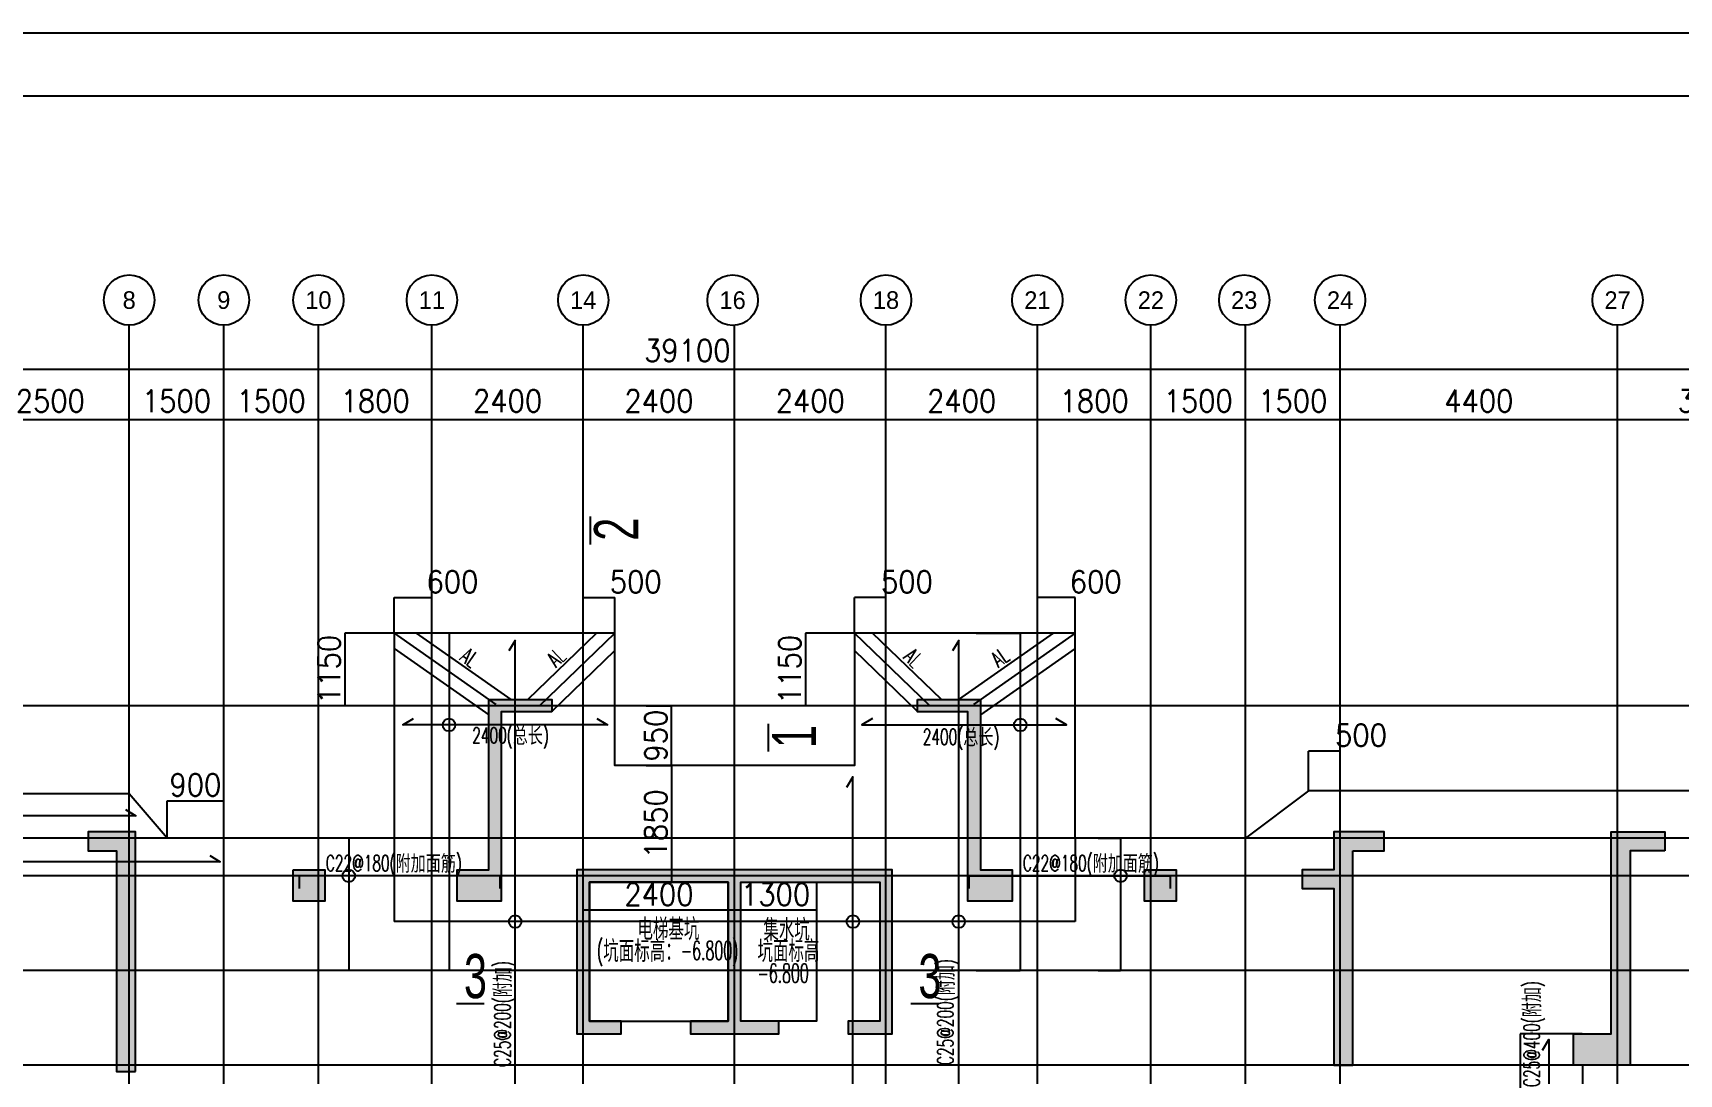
# Model space of a CAD drawing. Extents: x 628064 to 789462, y -248497 to 145317.
# Drawn here: x 677678 to 703780, y -205603 to -189097 of the extents above; entities that cross this region are included whole.
import ezdxf
from ezdxf.enums import TextEntityAlignment as Align

# ---------------------------------------------------------------- set-up
doc = ezdxf.new("R2010")
doc.units = 0
doc.header["$LTSCALE"] = 100
for name, color, linetype in [('1508', 2, 'Continuous'), ('AXIS', 3, 'Continuous'), ('DIM', 3, 'Continuous'), ('dote', 253, 'Continuous'), ('HATCH', 254, 'Continuous'), ('TEXT', 2, 'Continuous'), ('THIN', 7, 'Continuous'), ('tk', 7, 'Continuous'), ('z桩', 240, 'Continuous'), ('底板钢筋2', 30, 'Continuous'), ('支座钢筋标注', 173, 'Continuous'), ('板底钢筋', 24, 'Continuous'), ('砼墙', 3, 'Continuous')]:
    doc.layers.add(name, color=color, linetype=linetype)
doc.styles.add('cadreader_textstyle', font='cadreader_textstyle')
doc.styles.add('hztxt', font='hztxt')
doc.styles.get("Standard").update_dxf_attribs({"font": 'standard'})
doc.dimstyles.get("Standard").update_dxf_attribs({"dimtxt": 351, "dimasz": 0.18, "dimexe": 0.18, "dimexo": 0.0625, "dimgap": 0.09, "dimtad": 0, "dimtoh": 1, "dimdec": 0, "dimzin": 0, "dimdsep": 46, "dimcen": 0.09, "dimadec": 0, "dimazin": 0, "dimtfac": 1, "dimtdec": 4, "dimtofl": 0, "dimtmove": 0, "dimatfit": 3, "dimfxl": 250, "dimtolj": 1, "dimtzin": 0, "dimarcsym": 0})

# ---------------------------------------------------------------- blocks, each defined once
blk = doc.blocks.new('*D711')
at = {"layer": 'AXIS', "color": 0, "linetype": 'ByBlock', "lineweight": -2}
for p, q in [((668504.6788584259, -195924.8388954446), (668504.6788584259, -194432.1977330981)), ((707604.678858426, -194432.3777330981), (668504.6788584259, -194432.3777330981)), ((707604.678858426, -195924.8388954446), (707604.678858426, -194432.1977330981))]:
    blk.add_line(p, q, dxfattribs=at)
for points in [[(668504.6788584259, -194432.3777330981), (668504.858858426, -194432.3477606027), (668504.858858426, -194432.4077055935)], [(707604.678858426, -194432.3777330981), (707604.498858426, -194432.4077055935), (707604.498858426, -194432.3477606027)]]:
    blk.add_solid(points, dxfattribs=at)
at = {"layer": 'AXIS', "color": 0, "linetype": 'Continuous', "lineweight": -2, "insert": (688054.678858426, -194132.3777330981), "char_height": 351, "width": 1150.499999999997, "attachment_point": 5}
blk.add_mtext('39100', dxfattribs=at)
blk = doc.blocks.new('*D574')
at = {"layer": 'AXIS', "color": 0, "linetype": 'ByBlock', "lineweight": -2}
for p, q in [((702804.6788584259, -195924.8388954446), (702804.6788584259, -195232.1977330981)), ((705804.678858426, -195232.3777330981), (702804.6788584259, -195232.3777330981)), ((705804.678858426, -195924.8388954446), (705804.678858426, -195232.1977330981))]:
    blk.add_line(p, q, dxfattribs=at)
for points in [[(702804.6788584259, -195232.3777330981), (702804.858858426, -195232.3477606027), (702804.858858426, -195232.4077055935)], [(705804.678858426, -195232.3777330981), (705804.498858426, -195232.4077055935), (705804.498858426, -195232.3477606027)]]:
    blk.add_solid(points, dxfattribs=at)
at = {"layer": 'AXIS', "color": 0, "linetype": 'Continuous', "lineweight": -2, "insert": (704304.678858426, -194932.3777330982), "char_height": 351, "width": 912.5999999999997, "attachment_point": 5}
blk.add_mtext('3000', dxfattribs=at)
blk = doc.blocks.new('*D259')
at = {"layer": 'AXIS', "color": 0, "linetype": 'ByBlock', "lineweight": -2}
for p, q in [((698404.678858426, -195924.8388954446), (698404.678858426, -195232.1977330981)), ((702804.6788584259, -195232.3777330981), (698404.678858426, -195232.3777330981)), ((702804.6788584259, -195924.8388954446), (702804.6788584259, -195232.1977330981))]:
    blk.add_line(p, q, dxfattribs=at)
for points in [[(698404.678858426, -195232.3777330981), (698404.8588584261, -195232.3477606027), (698404.8588584261, -195232.4077055935)], [(702804.6788584259, -195232.3777330981), (702804.4988584259, -195232.4077055935), (702804.4988584259, -195232.3477606027)]]:
    blk.add_solid(points, dxfattribs=at)
at = {"layer": 'AXIS', "color": 0, "linetype": 'Continuous', "lineweight": -2, "insert": (700604.678858426, -194932.3777330982), "char_height": 351, "width": 930.1499999999987, "attachment_point": 5}
blk.add_mtext('4400', dxfattribs=at)
blk = doc.blocks.new('*D751')
at = {"layer": 'AXIS', "color": 0, "linetype": 'ByBlock', "lineweight": -2}
for p, q in [((696904.6788584257, -195924.8388954446), (696904.6788584257, -195232.1977330981)), ((698404.678858426, -195232.3777330981), (696904.6788584257, -195232.3777330981)), ((698404.678858426, -195924.8388954446), (698404.678858426, -195232.1977330981))]:
    blk.add_line(p, q, dxfattribs=at)
for points in [[(696904.6788584257, -195232.3777330981), (696904.8588584258, -195232.3477606027), (696904.8588584258, -195232.4077055935)], [(698404.678858426, -195232.3777330981), (698404.498858426, -195232.4077055935), (698404.498858426, -195232.3477606027)]]:
    blk.add_solid(points, dxfattribs=at)
at = {"layer": 'AXIS', "color": 0, "linetype": 'Continuous', "lineweight": -2, "insert": (697654.678858426, -194932.3777330982), "char_height": 351, "width": 807.299999999999, "attachment_point": 5}
blk.add_mtext('1500', dxfattribs=at)
blk = doc.blocks.new('*D434')
at = {"layer": 'AXIS', "color": 0, "linetype": 'ByBlock', "lineweight": -2}
for p, q in [((693604.678858426, -195924.8388954446), (693604.678858426, -195232.1977330981)), ((695404.678858426, -195232.3777330981), (693604.678858426, -195232.3777330981)), ((695404.678858426, -195924.8388954446), (695404.678858426, -195232.1977330981))]:
    blk.add_line(p, q, dxfattribs=at)
for points in [[(693604.678858426, -195232.3777330981), (693604.8588584261, -195232.3477606027), (693604.8588584261, -195232.4077055935)], [(695404.678858426, -195232.3777330981), (695404.498858426, -195232.4077055935), (695404.498858426, -195232.3477606027)]]:
    blk.add_solid(points, dxfattribs=at)
at = {"layer": 'AXIS', "color": 0, "linetype": 'Continuous', "lineweight": -2, "insert": (694504.678858426, -194932.3777330982), "char_height": 351, "width": 807.299999999999, "attachment_point": 5}
blk.add_mtext('1800', dxfattribs=at)
blk = doc.blocks.new('*D68')
at = {"layer": 'AXIS', "color": 0, "linetype": 'ByBlock', "lineweight": -2}
for p, q in [((691204.678858426, -195924.8388954446), (691204.678858426, -195232.1977330981)), ((693604.678858426, -195232.3777330981), (691204.678858426, -195232.3777330981)), ((693604.678858426, -195924.8388954446), (693604.678858426, -195232.1977330981))]:
    blk.add_line(p, q, dxfattribs=at)
for points in [[(691204.678858426, -195232.3777330981), (691204.8588584261, -195232.3477606027), (691204.8588584261, -195232.4077055935)], [(693604.678858426, -195232.3777330981), (693604.498858426, -195232.4077055935), (693604.498858426, -195232.3477606027)]]:
    blk.add_solid(points, dxfattribs=at)
at = {"layer": 'AXIS', "color": 0, "linetype": 'Continuous', "lineweight": -2, "insert": (692404.6788584259, -194932.3777330982), "char_height": 351, "width": 918.4499999999996, "attachment_point": 5}
blk.add_mtext('2400', dxfattribs=at)
blk = doc.blocks.new('*D485')
at = {"layer": 'AXIS', "color": 0, "linetype": 'ByBlock', "lineweight": -2}
for p, q in [((688804.6788584259, -195924.8388954446), (688804.6788584259, -195232.1977330981)), ((691204.678858426, -195232.3777330981), (688804.6788584259, -195232.3777330981)), ((691204.678858426, -195924.8388954446), (691204.678858426, -195232.1977330981))]:
    blk.add_line(p, q, dxfattribs=at)
for points in [[(688804.6788584259, -195232.3777330981), (688804.858858426, -195232.3477606027), (688804.858858426, -195232.4077055935)], [(691204.678858426, -195232.3777330981), (691204.498858426, -195232.4077055935), (691204.498858426, -195232.3477606027)]]:
    blk.add_solid(points, dxfattribs=at)
at = {"layer": 'AXIS', "color": 0, "linetype": 'Continuous', "lineweight": -2, "insert": (690004.6788584259, -194932.3777330982), "char_height": 351, "width": 918.4499999999996, "attachment_point": 5}
blk.add_mtext('2400', dxfattribs=at)
blk = doc.blocks.new('*D208')
at = {"layer": 'AXIS', "color": 0, "linetype": 'ByBlock', "lineweight": -2}
for p, q in [((684004.6788584259, -195924.8388954446), (684004.6788584259, -195232.1977330981)), ((686404.678858426, -195232.3777330981), (684004.6788584259, -195232.3777330981)), ((686404.678858426, -195924.8388954446), (686404.678858426, -195232.1977330981))]:
    blk.add_line(p, q, dxfattribs=at)
for points in [[(684004.6788584259, -195232.3777330981), (684004.858858426, -195232.3477606027), (684004.858858426, -195232.4077055935)], [(686404.678858426, -195232.3777330981), (686404.498858426, -195232.4077055935), (686404.498858426, -195232.3477606027)]]:
    blk.add_solid(points, dxfattribs=at)
at = {"layer": 'AXIS', "color": 0, "linetype": 'Continuous', "lineweight": -2, "insert": (685204.6788584259, -194932.3777330982), "char_height": 351, "width": 918.4499999999996, "attachment_point": 5}
blk.add_mtext('2400', dxfattribs=at)
blk = doc.blocks.new('*D653')
at = {"layer": 'AXIS', "color": 0, "linetype": 'ByBlock', "lineweight": -2}
for p, q in [((680704.678858426, -195924.8388954446), (680704.678858426, -195232.1977330981)), ((682204.6788584259, -195232.3777330981), (680704.678858426, -195232.3777330981)), ((682204.6788584259, -195924.8388954446), (682204.6788584259, -195232.1977330981))]:
    blk.add_line(p, q, dxfattribs=at)
for points in [[(680704.678858426, -195232.3777330981), (680704.8588584261, -195232.3477606027), (680704.8588584261, -195232.4077055935)], [(682204.6788584259, -195232.3777330981), (682204.4988584259, -195232.4077055935), (682204.4988584259, -195232.3477606027)]]:
    blk.add_solid(points, dxfattribs=at)
at = {"layer": 'AXIS', "color": 0, "linetype": 'Continuous', "lineweight": -2, "insert": (681454.6788584259, -194932.3777330982), "char_height": 351, "width": 807.299999999999, "attachment_point": 5}
blk.add_mtext('1500', dxfattribs=at)
blk = doc.blocks.new('*D290')
at = {"layer": 'AXIS', "color": 0, "linetype": 'ByBlock', "lineweight": -2}
for p, q in [((676704.6788584259, -195924.8388954446), (676704.6788584259, -195232.1977330981)), ((679204.678858426, -195232.3777330981), (676704.6788584259, -195232.3777330981)), ((679204.678858426, -195924.8388954446), (679204.678858426, -195232.1977330981))]:
    blk.add_line(p, q, dxfattribs=at)
for points in [[(676704.6788584259, -195232.3777330981), (676704.858858426, -195232.3477606027), (676704.858858426, -195232.4077055935)], [(679204.678858426, -195232.3777330981), (679204.498858426, -195232.4077055935), (679204.498858426, -195232.3477606027)]]:
    blk.add_solid(points, dxfattribs=at)
at = {"layer": 'AXIS', "color": 0, "linetype": 'Continuous', "lineweight": -2, "insert": (677954.6788584259, -194932.3777330982), "char_height": 351, "width": 912.5999999999997, "attachment_point": 5}
blk.add_mtext('2500', dxfattribs=at)
blk = doc.blocks.new('*D224')
at = {"layer": 'AXIS', "color": 0, "linetype": 'ByBlock', "lineweight": -2}
for p, q in [((695404.678858426, -195924.8388954446), (695404.678858426, -195232.1977330981)), ((696904.6788584257, -195232.3777330981), (695404.678858426, -195232.3777330981)), ((696904.6788584257, -195924.8388954446), (696904.6788584257, -195232.1977330981))]:
    blk.add_line(p, q, dxfattribs=at)
for points in [[(695404.678858426, -195232.3777330981), (695404.8588584261, -195232.3477606027), (695404.8588584261, -195232.4077055935)], [(696904.6788584257, -195232.3777330981), (696904.4988584256, -195232.4077055935), (696904.4988584256, -195232.3477606027)]]:
    blk.add_solid(points, dxfattribs=at)
at = {"layer": 'AXIS', "color": 0, "linetype": 'Continuous', "lineweight": -2, "insert": (696154.6788584259, -194932.3777330982), "char_height": 351, "width": 807.299999999999, "attachment_point": 5}
blk.add_mtext('1500', dxfattribs=at)
blk = doc.blocks.new('*D417')
at = {"layer": 'AXIS', "color": 0, "linetype": 'ByBlock', "lineweight": -2}
for p, q in [((686404.678858426, -195924.8388954446), (686404.678858426, -195232.1977330981)), ((688804.6788584259, -195232.3777330981), (686404.678858426, -195232.3777330981)), ((688804.6788584259, -195924.8388954446), (688804.6788584259, -195232.1977330981))]:
    blk.add_line(p, q, dxfattribs=at)
for points in [[(686404.678858426, -195232.3777330981), (686404.8588584261, -195232.3477606027), (686404.8588584261, -195232.4077055935)], [(688804.6788584259, -195232.3777330981), (688804.4988584259, -195232.4077055935), (688804.4988584259, -195232.3477606027)]]:
    blk.add_solid(points, dxfattribs=at)
at = {"layer": 'AXIS', "color": 0, "linetype": 'Continuous', "lineweight": -2, "insert": (687604.678858426, -194932.3777330982), "char_height": 351, "width": 918.4499999999996, "attachment_point": 5}
blk.add_mtext('2400', dxfattribs=at)
blk = doc.blocks.new('*D582')
at = {"layer": 'AXIS', "color": 0, "linetype": 'ByBlock', "lineweight": -2}
for p, q in [((682204.6788584259, -195924.8388954446), (682204.6788584259, -195232.1977330981)), ((684004.6788584259, -195232.3777330981), (682204.6788584259, -195232.3777330981)), ((684004.6788584259, -195924.8388954446), (684004.6788584259, -195232.1977330981))]:
    blk.add_line(p, q, dxfattribs=at)
for points in [[(682204.6788584259, -195232.3777330981), (682204.858858426, -195232.3477606027), (682204.858858426, -195232.4077055935)], [(684004.6788584259, -195232.3777330981), (684004.4988584259, -195232.4077055935), (684004.4988584259, -195232.3477606027)]]:
    blk.add_solid(points, dxfattribs=at)
at = {"layer": 'AXIS', "color": 0, "linetype": 'Continuous', "lineweight": -2, "insert": (683104.6788584259, -194932.3777330982), "char_height": 351, "width": 807.299999999999, "attachment_point": 5}
blk.add_mtext('1800', dxfattribs=at)
blk = doc.blocks.new('*D659')
at = {"layer": 'AXIS', "color": 0, "linetype": 'ByBlock', "lineweight": -2}
for p, q in [((679204.678858426, -195924.8388954446), (679204.678858426, -195232.1977330981)), ((680704.678858426, -195232.3777330981), (679204.678858426, -195232.3777330981)), ((680704.678858426, -195924.8388954446), (680704.678858426, -195232.1977330981))]:
    blk.add_line(p, q, dxfattribs=at)
for points in [[(679204.678858426, -195232.3777330981), (679204.8588584261, -195232.3477606027), (679204.8588584261, -195232.4077055935)], [(680704.678858426, -195232.3777330981), (680704.498858426, -195232.4077055935), (680704.498858426, -195232.3477606027)]]:
    blk.add_solid(points, dxfattribs=at)
at = {"layer": 'AXIS', "color": 0, "linetype": 'Continuous', "lineweight": -2, "insert": (679954.678858426, -194932.3777330982), "char_height": 351, "width": 807.299999999999, "attachment_point": 5}
blk.add_mtext('1500', dxfattribs=at)
blk = doc.blocks.new('*D140')
at = {"layer": '底板钢筋2', "color": 0, "linetype": 'ByBlock', "lineweight": -2}
for p, q in [((702240.7102459046, -204963.1373744455), (701260.8437047922, -204963.1373744455)), ((701261.0237047923, -204963.1373744455), (701261.0237047923, -206963.1373744451)), ((702240.7102459046, -206963.1373744451), (701260.8437047922, -206963.1373744451))]:
    blk.add_line(p, q, dxfattribs=at)
for points in [[(701261.0237047923, -204963.1373744455), (701261.0536772877, -204963.3173744455), (701260.9937322969, -204963.3173744455)], [(701261.0237047923, -206963.1373744451), (701260.9937322969, -206962.9573744451), (701261.0536772877, -206962.9573744451)]]:
    blk.add_solid(points, dxfattribs=at)
blk = doc.blocks.new('*D549')
at = {"layer": '底板钢筋2', "color": 0, "linetype": 'ByBlock', "lineweight": -2}
for p, q in [((686022.0197397806, -198613.1373744456), (684275.7516299118, -198613.1373744456)), ((684275.9316299119, -198613.1373744456), (684275.9316299119, -203963.1373744449)), ((686022.0197397808, -203963.1373744449), (684275.7516299118, -203963.1373744449))]:
    blk.add_line(p, q, dxfattribs=at)
for points in [[(684275.9316299119, -198613.1373744456), (684275.9616024073, -198613.3173744456), (684275.9016574165, -198613.3173744456)], [(684275.9316299119, -203963.1373744449), (684275.9016574165, -203962.9573744449), (684275.9616024073, -203962.9573744449)]]:
    blk.add_solid(points, dxfattribs=at)
blk = doc.blocks.new('*D500')
at = {"layer": '底板钢筋2', "color": 0, "linetype": 'ByBlock', "lineweight": -2}
for p, q in [((692635.4132820056, -198613.1373744456), (693333.60608694, -198613.1373744456)), ((693333.42608694, -198613.1373744456), (693333.42608694, -203963.1373744449)), ((692635.4132820056, -203963.1373744449), (693333.60608694, -203963.1373744449))]:
    blk.add_line(p, q, dxfattribs=at)
for points in [[(693333.42608694, -198613.1373744456), (693333.4560594354, -198613.3173744456), (693333.3961144446, -198613.3173744456)], [(693333.42608694, -203963.1373744449), (693333.3961144446, -203962.9573744449), (693333.4560594354, -203962.9573744449)]]:
    blk.add_solid(points, dxfattribs=at)
blk = doc.blocks.new('*D167')
at = {"layer": '底板钢筋2', "color": 0, "linetype": 'ByBlock', "lineweight": -2}
for p, q in [((683404.6788584301, -201863.1952561179), (683404.6788584301, -203185.6708502429)), ((694204.6788584301, -201863.1952561179), (694204.6788584301, -203185.6708502429)), ((694204.6788584301, -203185.4908502429), (683404.6788584301, -203185.4908502429))]:
    blk.add_line(p, q, dxfattribs=at)
for points in [[(683404.6788584301, -203185.4908502429), (683404.8588584302, -203185.4608777475), (683404.8588584302, -203185.5208227383)], [(694204.6788584301, -203185.4908502429), (694204.4988584301, -203185.5208227383), (694204.4988584301, -203185.4608777475)]]:
    blk.add_solid(points, dxfattribs=at)
blk = doc.blocks.new('*D153')
at = {"layer": '1508', "color": 0, "linetype": 'ByBlock', "lineweight": -2}
for p, q in [((697904.6788584302, -201113.0748744455), (697904.6788584302, -200481.5703434461)), ((698404.6788584258, -200481.7503434461), (697904.6788584302, -200481.7503434461)), ((698404.6788584258, -201113.0748744455), (698404.6788584258, -200481.5703434461))]:
    blk.add_line(p, q, dxfattribs=at)
for points in [[(697904.6788584302, -200481.7503434461), (697904.8588584303, -200481.7203709507), (697904.8588584303, -200481.7803159415)], [(698404.6788584258, -200481.7503434461), (698404.4988584258, -200481.7803159415), (698404.4988584258, -200481.7203709507)]]:
    blk.add_solid(points, dxfattribs=at)
at = {"layer": '1508', "color": 0, "linetype": 'Continuous', "lineweight": -2, "insert": (698736.2688584259, -200231.7503434461), "char_height": 351, "width": 663.0000000000007, "attachment_point": 5}
blk.add_mtext('500', dxfattribs=at)
blk = doc.blocks.new('*D585')
at = {"layer": '1508', "color": 0, "linetype": 'ByBlock', "lineweight": -2}
for p, q in [((693604.678858426, -198613.0748744455), (693604.678858426, -198048.2196206227)), ((694204.6788584301, -198048.3996206227), (693604.678858426, -198048.3996206227)), ((694204.6788584301, -198613.0748744455), (694204.6788584301, -198048.2196206227))]:
    blk.add_line(p, q, dxfattribs=at)
for points in [[(693604.678858426, -198048.3996206227), (693604.8588584261, -198048.3696481273), (693604.8588584261, -198048.4295931181)], [(694204.6788584301, -198048.3996206227), (694204.4988584301, -198048.4295931181), (694204.4988584301, -198048.3696481273)]]:
    blk.add_solid(points, dxfattribs=at)
at = {"layer": '1508', "color": 0, "linetype": 'Continuous', "lineweight": -2, "insert": (694530.4188584302, -197798.3996206226), "char_height": 351, "width": 651.2999999999993, "attachment_point": 5}
blk.add_mtext('600', dxfattribs=at)
blk = doc.blocks.new('*D255')
at = {"layer": '1508', "color": 0, "linetype": 'ByBlock', "lineweight": -2}
for p, q in [((690704.678858426, -198613.0748744456), (690704.678858426, -198048.2196206227)), ((691204.678858426, -198048.3996206227), (690704.678858426, -198048.3996206227)), ((691204.678858426, -198613.0748744456), (691204.678858426, -198048.2196206227))]:
    blk.add_line(p, q, dxfattribs=at)
for points in [[(690704.678858426, -198048.3996206227), (690704.8588584261, -198048.3696481273), (690704.8588584261, -198048.4295931181)], [(691204.678858426, -198048.3996206227), (691204.498858426, -198048.4295931181), (691204.498858426, -198048.3696481273)]]:
    blk.add_solid(points, dxfattribs=at)
at = {"layer": '1508', "color": 0, "linetype": 'Continuous', "lineweight": -2, "insert": (691536.2688584259, -197798.3996206226), "char_height": 351, "width": 663.0000000000007, "attachment_point": 5}
blk.add_mtext('500', dxfattribs=at)
blk = doc.blocks.new('*D678')
at = {"layer": '1508', "color": 0, "linetype": 'ByBlock', "lineweight": -2}
for p, q in [((683404.6788584216, -198613.0748744455), (683404.6788584216, -198048.2196206227)), ((683404.6788584216, -198048.3996206227), (684004.6788584259, -198048.3996206227)), ((684004.6788584259, -198613.0748744455), (684004.6788584259, -198048.2196206227))]:
    blk.add_line(p, q, dxfattribs=at)
for points in [[(683404.6788584216, -198048.3996206227), (683404.8588584217, -198048.3696481273), (683404.8588584217, -198048.4295931181)], [(684004.6788584259, -198048.3996206227), (684004.4988584259, -198048.4295931181), (684004.4988584259, -198048.3696481273)]]:
    blk.add_solid(points, dxfattribs=at)
at = {"layer": '1508', "color": 0, "linetype": 'Continuous', "lineweight": -2, "insert": (684330.4188584259, -197798.3996206226), "char_height": 351, "width": 651.2999999999993, "attachment_point": 5}
blk.add_mtext('600', dxfattribs=at)
blk = doc.blocks.new('*D340')
at = {"layer": '1508', "color": 0, "linetype": 'ByBlock', "lineweight": -2}
for p, q in [((686404.6788584258, -198613.0748744456), (686404.6788584258, -198048.2196206227)), ((686404.6788584258, -198048.3996206227), (686904.6788584258, -198048.3996206227)), ((686904.6788584258, -198613.0748744456), (686904.6788584258, -198048.2196206227))]:
    blk.add_line(p, q, dxfattribs=at)
for points in [[(686404.6788584258, -198048.3996206227), (686404.8588584259, -198048.3696481273), (686404.8588584259, -198048.4295931181)], [(686904.6788584258, -198048.3996206227), (686904.4988584258, -198048.4295931181), (686904.4988584258, -198048.3696481273)]]:
    blk.add_solid(points, dxfattribs=at)
at = {"layer": '1508', "color": 0, "linetype": 'Continuous', "lineweight": -2, "insert": (687236.2688584258, -197798.3996206226), "char_height": 351, "width": 663.0000000000007, "attachment_point": 5}
blk.add_mtext('500', dxfattribs=at)
blk = doc.blocks.new('*D9')
at = {"layer": '1508', "color": 0, "linetype": 'ByBlock', "lineweight": -2}
for p, q in [((687690.2154221502, -200710.8926041024), (687805.9279765345, -200710.8926041024)), ((687805.7479765344, -200710.8926041024), (687805.7479765344, -202561.1373744455)), ((687690.2154221502, -202561.1373744455), (687805.9279765345, -202561.1373744455))]:
    blk.add_line(p, q, dxfattribs=at)
for points in [[(687805.7479765344, -200710.8926041024), (687805.7779490298, -200711.0726041024), (687805.718004039, -200711.0726041024)], [(687805.7479765344, -202561.1373744455), (687805.718004039, -202560.9573744455), (687805.7779490298, -202560.9573744455)]]:
    blk.add_solid(points, dxfattribs=at)
at = {"layer": '1508', "color": 0, "linetype": 'Continuous', "lineweight": -2, "insert": (687555.7479765345, -201636.0149892738), "char_height": 351, "width": 807.299999999999, "attachment_point": 5, "rotation": 90}
blk.add_mtext('1850', dxfattribs=at)
blk = doc.blocks.new('*D440')
at = {"layer": '1508', "color": 0, "linetype": 'ByBlock', "lineweight": -2}
for p, q in [((690704.616358426, -198613.1373744456), (689928.6333915553, -198613.1373744456)), ((689928.8133915553, -198613.1373744456), (689928.8133915553, -199763.137374445)), ((690704.616358426, -199763.137374445), (689928.6333915553, -199763.137374445))]:
    blk.add_line(p, q, dxfattribs=at)
for points in [[(689928.8133915553, -198613.1373744456), (689928.8433640507, -198613.3173744456), (689928.7834190599, -198613.3173744456)], [(689928.8133915553, -199763.137374445), (689928.7834190599, -199762.957374445), (689928.8433640507, -199762.957374445)]]:
    blk.add_solid(points, dxfattribs=at)
at = {"layer": '1508', "color": 0, "linetype": 'Continuous', "lineweight": -2, "insert": (689678.8133915554, -199188.1373744452), "char_height": 351, "width": 801.4499999999991, "attachment_point": 5, "rotation": 90}
blk.add_mtext('1150', dxfattribs=at)
blk = doc.blocks.new('*D109')
at = {"layer": '1508', "color": 0, "linetype": 'ByBlock', "lineweight": -2}
for p, q in [((683404.6163584216, -198613.1373744455), (682625.3832850745, -198613.1373744455)), ((682625.5632850745, -198613.1373744455), (682625.5632850745, -199763.137374445)), ((683404.6163584216, -199763.137374445), (682625.3832850745, -199763.137374445))]:
    blk.add_line(p, q, dxfattribs=at)
for points in [[(682625.5632850745, -198613.1373744455), (682625.5932575699, -198613.3173744455), (682625.5333125792, -198613.3173744455)], [(682625.5632850745, -199763.137374445), (682625.5333125792, -199762.957374445), (682625.5932575699, -199762.957374445)]]:
    blk.add_solid(points, dxfattribs=at)
at = {"layer": '1508', "color": 0, "linetype": 'Continuous', "lineweight": -2, "insert": (682375.5632850745, -199188.1373744451), "char_height": 351, "width": 801.4499999999991, "attachment_point": 5, "rotation": 90}
blk.add_mtext('1150', dxfattribs=at)
blk = doc.blocks.new('*D529')
at = {"layer": '1508', "color": 0, "linetype": 'ByBlock', "lineweight": -2}
for p, q in [((679804.6788584301, -201863.0649155417), (679804.6788584301, -201269.4842310603)), ((679804.6788584301, -201269.6642310603), (680704.678858426, -201269.6642310603)), ((680704.678858426, -201863.0649155417), (680704.678858426, -201269.4842310603))]:
    blk.add_line(p, q, dxfattribs=at)
for points in [[(679804.6788584301, -201269.6642310603), (679804.8588584302, -201269.6342585649), (679804.8588584302, -201269.6942035557)], [(680704.678858426, -201269.6642310603), (680704.498858426, -201269.6942035557), (680704.498858426, -201269.6342585649)]]:
    blk.add_solid(points, dxfattribs=at)
at = {"layer": '1508', "color": 0, "linetype": 'Continuous', "lineweight": -2, "insert": (680254.678858428, -201019.6642310603), "char_height": 351, "width": 651.2999999999993, "attachment_point": 5}
blk.add_mtext('900', dxfattribs=at)
blk = doc.blocks.new('*D264')
at = {"layer": '1508', "color": 0, "linetype": 'ByBlock', "lineweight": -2}
for p, q in [((687402.9856325286, -199763.137374445), (687805.9279765345, -199763.137374445)), ((687805.7479765344, -200712.8926041024), (687805.7479765344, -199763.137374445)), ((687402.9856325286, -200712.8926041024), (687805.9279765345, -200712.8926041024))]:
    blk.add_line(p, q, dxfattribs=at)
for points in [[(687805.7479765344, -199763.137374445), (687805.7779490298, -199763.317374445), (687805.718004039, -199763.317374445)], [(687805.7479765344, -200712.8926041024), (687805.718004039, -200712.7126041024), (687805.7779490298, -200712.7126041024)]]:
    blk.add_solid(points, dxfattribs=at)
at = {"layer": '1508', "color": 0, "linetype": 'Continuous', "lineweight": -2, "insert": (687555.7479765345, -200238.0149892736), "char_height": 351, "width": 651.2999999999993, "attachment_point": 5, "rotation": 90}
blk.add_mtext('950', dxfattribs=at)
blk = doc.blocks.new('*D332')
at = {"layer": 'DIM', "color": 0, "linetype": 'ByBlock', "lineweight": -2}
for p, q in [((690104.6788584301, -203004.4235386301), (688804.6788584259, -203004.4235386301)), ((688804.6788584259, -203004.4860386301), (688804.6788584259, -203004.6035386301)), ((690104.6788584301, -203004.4860386301), (690104.6788584301, -203004.6035386301))]:
    blk.add_line(p, q, dxfattribs=at)
for points in [[(688804.6788584259, -203004.4235386301), (688804.858858426, -203004.3935661347), (688804.858858426, -203004.4535111255)], [(690104.6788584301, -203004.4235386301), (690104.4988584301, -203004.4535111255), (690104.4988584301, -203004.3935661347)]]:
    blk.add_solid(points, dxfattribs=at)
at = {"layer": 'DIM', "color": 0, "linetype": 'Continuous', "lineweight": -2, "insert": (689454.678858428, -202754.4235386301), "char_height": 351, "width": 807.299999999999, "attachment_point": 5}
blk.add_mtext('1300', dxfattribs=at)
blk = doc.blocks.new('*D1')
at = {"layer": 'DIM', "color": 0, "linetype": 'ByBlock', "lineweight": -2}
for p, q in [((688804.6788584259, -203004.4235386301), (686404.678858426, -203004.4235386301)), ((686404.678858426, -203004.4860386301), (686404.678858426, -203004.6035386301)), ((688804.6788584259, -203004.4860386301), (688804.6788584259, -203004.6035386301))]:
    blk.add_line(p, q, dxfattribs=at)
for points in [[(686404.678858426, -203004.4235386301), (686404.8588584261, -203004.3935661347), (686404.8588584261, -203004.4535111255)], [(688804.6788584259, -203004.4235386301), (688804.4988584259, -203004.4535111255), (688804.4988584259, -203004.3935661347)]]:
    blk.add_solid(points, dxfattribs=at)
at = {"layer": 'DIM', "color": 0, "linetype": 'Continuous', "lineweight": -2, "insert": (687604.678858426, -202754.4235386301), "char_height": 351, "width": 918.4499999999996, "attachment_point": 5}
blk.add_mtext('2400', dxfattribs=at)
blk = doc.blocks.new('*D427')
at = {"layer": '底板钢筋2', "color": 0, "linetype": 'ByBlock', "lineweight": -2}
for p, q in [((683041.8521296884, -201863.1373744451), (682685.1766680898, -201863.1373744451)), ((682685.3566680899, -201863.1373744451), (682685.3566680899, -203963.137374445)), ((683041.8521296883, -203963.137374445), (682685.1766680898, -203963.137374445))]:
    blk.add_line(p, q, dxfattribs=at)
for points in [[(682685.3566680899, -201863.1373744451), (682685.3866405853, -201863.3173744451), (682685.3266955945, -201863.3173744451)], [(682685.3566680899, -203963.137374445), (682685.3266955945, -203962.957374445), (682685.3866405853, -203962.957374445)]]:
    blk.add_solid(points, dxfattribs=at)
blk = doc.blocks.new('*D74')
at = {"layer": '底板钢筋2', "color": 0, "linetype": 'ByBlock', "lineweight": -2}
for p, q in [((694567.5055871635, -201863.1373744451), (694924.181048762, -201863.1373744451)), ((694924.001048762, -201863.1373744451), (694924.001048762, -203963.137374445)), ((694567.5055871635, -203963.137374445), (694924.181048762, -203963.137374445))]:
    blk.add_line(p, q, dxfattribs=at)
for points in [[(694924.001048762, -201863.1373744451), (694924.0310212574, -201863.3173744451), (694923.9710762666, -201863.3173744451)], [(694924.001048762, -203963.137374445), (694923.9710762666, -203962.957374445), (694924.0310212574, -203962.957374445)]]:
    blk.add_solid(points, dxfattribs=at)

msp = doc.modelspace()

# ---------------------------------------------------------------- hatches: boundary and pattern name
at = {"layer": 'HATCH'}
for points in [[(685904.6788584301, -199863.1373744455), (685104.6788584302, -199863.1373744455), (685104.6788584302, -202863.1373744455), (684404.6788584302, -202863.1373744455), (684404.6788584302, -202363.1373744455), (684904.6788584302, -202363.1373744455), (684904.6788584302, -199663.1373744455), (685904.6788584301, -199663.1373744455)], [(691704.67885843, -199663.1373744455), (692704.6788584302, -199663.1373744455), (692704.6788584302, -202363.1373744455), (693204.6788584301, -202363.1373744455), (693204.6788584301, -202863.1373744455), (692504.6788584302, -202863.1373744455), (692504.6788584302, -199863.1373744455), (691704.67885843, -199863.1373744455)], [(679304.6788584302, -205563.1273799387), (679304.6788584302, -201762.966476008), (678554.6788584301, -201762.966476008), (678554.6788584301, -202062.966476008), (679004.6788584302, -202062.966476008), (679004.6788584302, -205563.1273799387)], [(698604.6788584302, -202063.1373744455), (699104.6788584302, -202063.1373744455), (699104.6788584302, -201763.1373744455), (698304.6788584302, -201763.1373744455), (698304.6788584302, -202363.1266932932), (697804.67885843, -202363.1266932932), (697804.67885843, -202663.1266932932), (698304.6788584302, -202663.1266932932), (698304.6788584302, -205463.1373744455), (698604.6788584302, -205463.1373744455)], [(703554.6788584301, -202063.1373744455), (703004.6788584302, -202063.1373744455), (703004.6788584302, -205463.1373744455), (702104.6788584301, -205463.1373744455), (702104.6788584301, -204963.1373744455), (702704.6788584302, -204963.1373744455), (702704.6788584302, -201763.1373744455), (703554.6788584301, -201763.1373744455)], [(681804.6788584301, -202363.1266932932), (682304.6788584301, -202363.1266932932), (682304.6788584301, -202863.1266932932), (681804.6788584301, -202863.1266932932)], [(688904.6788584301, -204763.1274562326), (688904.6788584301, -202563.1373744455), (691104.6788584302, -202563.1266932932), (691104.6788584302, -204763.1274562326), (690604.6788584301, -204763.1274562326), (690604.6788584301, -204963.1270747629), (691304.6788584302, -204963.1270747629), (691304.6788584302, -202363.1266932932), (686304.6788584302, -202363.1472339708), (686304.6788584302, -204963.1270747629), (687004.6788584301, -204963.1270747629), (687004.6788584301, -204763.1274562326), (686504.6788584301, -204763.1274562326), (686504.6788584301, -202563.1274562326), (688704.6788584301, -202563.1373744455), (688704.6788584301, -204763.1274562326), (688104.6025644848, -204763.1274562326), (688104.6025644848, -204963.1270747629), (689504.7551523754, -204963.1270747629), (689504.7551523754, -204763.1274562326)], [(695304.6788584301, -202363.1266932932), (695804.6788584302, -202363.1266932932), (695804.6788584302, -202863.1266932932), (695304.6788584301, -202863.1266932932)]]:
    msp.add_hatch(color=256, dxfattribs=at).paths.add_polyline_path(points, flags=0)

# ---------------------------------------------------------------- linework, layer by layer
for points in [[(686515.886448218, -196764.1480967239), (686515.886448218, -197205.2683474915)], [(689337.6087335842, -200050.0429320021), (689337.6087335842, -200491.1631827697)], [(684393.2483894723, -204486.2858518802), (684834.3686402397, -204486.2858518802)], [(691599.0444056153, -204486.2858518802), (692040.1646563829, -204486.2858518802)]]:
    msp.add_lwpolyline(points)
at = {"layer": '1508'}
msp.add_lwpolyline([(706404.6788584301, -201113.1373744455), (697904.6788584302, -201113.1373744455), (696904.6788584259, -201863.1281366921), (694204.6788584301, -201863.1320338693), (694204.6788584301, -198613.1373744455), (690704.678858426, -198613.1373744456), (690704.678858426, -200711.8926041024), (686904.5533151401, -200711.8926041024), (686904.5533151401, -198613.1373744456), (683404.6788584301, -198613.1373744456), (683404.6788584301, -201863.1327561179), (679804.6788584301, -201863.1274155417), (679204.6788584258, -201162.966476008), (675904.3332560715, -201162.966476008), (675904.3332560714, -201863.136843591), (673704.6788584301, -201863.136843591)], dxfattribs=at)
at = {"layer": 'AXIS'}
for p, q in [((679204.678858426, -196074.9013954441), (679204.678858426, -193732.3777330981)), ((680704.678858426, -196074.9013954441), (680704.678858426, -193732.3777330981)), ((682204.6788584259, -196074.9013954441), (682204.6788584259, -193732.3777330981)), ((684004.678858426, -196074.9013954441), (684004.678858426, -193732.3777330981)), ((686404.678858426, -196074.9013954441), (686404.678858426, -193732.3777330981)), ((688804.6788584259, -196074.9013954441), (688804.6788584259, -193732.3777330981)), ((691204.678858426, -196074.9013954441), (691204.678858426, -193732.3777330981)), ((693604.678858426, -196074.9013954442), (693604.678858426, -193732.3777330982)), ((695404.678858426, -196074.9013954441), (695404.678858426, -193732.3777330981)), ((696904.6788584259, -196074.9013954441), (696904.6788584259, -193732.3777330981)), ((698404.678858426, -196074.9013954441), (698404.678858426, -193732.3777330981)), ((702804.6788584259, -196074.9013954441), (702804.6788584259, -193732.3777330981))]:
    msp.add_line(p, q, dxfattribs=at)
at = {"layer": 'AXIS', "linetype": 'Continuous'}
for centre in [(679204.678858426, -193332.3777330981), (680704.678858426, -193332.3777330981), (682204.6788584259, -193332.3777330981), (684004.6788584259, -193332.3777330981), (686404.678858426, -193332.3777330981), (688772.833115887, -193333.6474374318), (691204.678858426, -193332.3777330981), (693604.678858426, -193332.3777330982), (695404.678858426, -193332.3777330981), (696884.7367189169, -193332.8751535422), (698404.678858426, -193332.3777330981), (702804.6788584259, -193332.3777330981)]:
    msp.add_circle(centre, 400, dxfattribs=at)
at = {"layer": 'dote'}
for p, q in [((679204.678858426, -219368.5335163493), (679204.6788584258, -195849.6874359244)), ((680704.678858426, -219368.5335163493), (680704.678858426, -195849.6874359243)), ((682204.6788584248, -219368.5335163494), (682204.6788584259, -195849.6874359243)), ((684004.678858426, -219368.5335163493), (684004.678858426, -195849.6874359243)), ((686404.678858426, -219368.5335163493), (686404.678858426, -195849.6874359243)), ((688804.6788584259, -219368.5335163493), (688804.6788584259, -195849.6874359243)), ((691204.6788584262, -219368.5335163493), (691204.678858426, -195849.6874359243)), ((693604.678858426, -219368.5335163493), (693604.678858426, -195849.6874359243)), ((695404.678858426, -219368.5335163493), (695404.678858426, -195849.6874359243)), ((696904.6788584259, -219368.5335163493), (696904.6788584259, -195849.6874359244)), ((698404.678858426, -219368.5335163493), (698404.6788584258, -195849.6874359244)), ((702804.6788584259, -219368.5335163493), (702804.6788584259, -195849.6874359244)), ((683404.6788584217, -198613.1373744455), (685019.3713272943, -199743.4221026563)), ((685710.1739090659, -199763.137374445), (686904.678858426, -198613.1373744456)), ((691899.1838077861, -199763.137374445), (690704.678858426, -198613.1373744456)), ((694204.6788584301, -198613.1373744455), (692589.9863895574, -199743.4221026563)), ((711184.8528502702, -199763.137374445), (664723.4453575847, -199763.137374445)), ((711184.8528502702, -201863.1373744451), (664723.4453575847, -201863.1373744451)), ((711184.8528502702, -202463.1373744451), (664723.4453575847, -202463.1373744451)), ((711184.8528502702, -203963.1373744446), (664723.4453575847, -203963.1373744451)), ((711184.8528502702, -205463.1373744451), (664723.4453575847, -205463.137374445)), ((702254.6788584302, -206563.1266932932), (702254.6788584302, -205463.1373744455))]:
    msp.add_line(p, q, dxfattribs=at)
at = {"layer": 'THIN', "color": 1, "linetype": 'Continuous'}
for p, q in [((683753.4375902999, -198613.1373744455), (685253.4375902999, -199663.1373744455)), ((685525.6762505448, -199663.1373744454), (686616.3112043089, -198613.1373744456)), ((692083.6814663068, -199663.1373744454), (690993.0465125428, -198613.1373744456)), ((693855.9201265521, -198613.1373744455), (692355.920126552, -199663.1373744455)), ((683404.6788584217, -198857.2684867602), (684904.6788584217, -199907.2684867602)), ((685904.6788584217, -199853.5029359549), (686904.678858426, -198890.7610062371)), ((691704.67885843, -199853.5029359549), (690704.678858426, -198890.7610062371)), ((694204.6788584301, -198857.2684867602), (692704.6788584302, -199907.2684867602))]:
    msp.add_line(p, q, dxfattribs=at)
at = {"layer": 'tk', "color": 5}
msp.add_lwpolyline([(657905.8456291882, -248497.3807955518), (657905.8456291882, -189097.3807955517), (742005.8456291882, -189097.3807955517), (742005.8456291882, -248497.3807955518)], close=True, dxfattribs=at)
at = {"layer": 'tk'}
msp.add_lwpolyline([(660405.8456291882, -247497.3807955517), (741005.8456291881, -247497.3807955517), (741005.8456291881, -190097.3807955517), (660405.8456291882, -190097.3807955517)], close=True, dxfattribs=at)
at = {"layer": 'z桩'}
for points in [[(688704.6788584301, -202563.1373744455), (686504.6788584301, -202563.1373744455), (686504.6788584301, -204763.1274562326), (688704.6788584301, -204763.1274562326)], [(688904.6788584301, -202563.1373744455), (690104.6788584301, -202563.1373744455), (690104.6788584301, -204763.1373744455), (688904.6788584301, -204763.1373744455)]]:
    msp.add_lwpolyline(points, close=True, dxfattribs=at)
at = {"layer": '底板钢筋2'}
for centre, radius in [((684275.9316299119, -200068.2640104551), 100), ((693333.42608694, -200068.2640104551), 99.99999999999999), ((682685.3566680899, -202460.2284670654), 100), ((694924.001048762, -202460.2284670654), 99.99999999999999), ((685324.9967680522, -203185.4908502429), 100), ((690679.6337515236, -203185.4908502429), 100), ((692356.9757677459, -203185.4908502429), 100)]:
    msp.add_circle(centre, radius, dxfattribs=at)
at = {"layer": '板底钢筋', "color": 3}
for points in [[(685224.9967680521, -208496.470199152), (685324.9967680522, -208663.137374445), (685324.9967680522, -198727.9284945862), (685224.9967680521, -198894.5956698792)], [(692256.9757677461, -208496.470199152), (692356.9757677459, -208663.137374445), (692356.9757677459, -198727.9284945862), (692256.9757677461, -198894.5956698792)], [(690579.6337515234, -208496.470199152), (690679.6337515236, -208663.137374445), (690679.6337515236, -200891.0597788723), (690579.6337515234, -201057.7269541653)], [(685087.1778721075, -202660.2268873771), (685087.1778721075, -202460.2268873771), (681897.8106066165, -202460.2289850379), (681897.8106066165, -202660.2289850379)], [(692522.1798447444, -202660.2268873771), (692522.1798447444, -202460.2268873771), (695711.5471102356, -202460.2289850379), (695711.5471102356, -202660.2289850379)], [(701614.2235125281, -205222.5946180567), (701714.2235125281, -205055.9274427637), (701714.2235125281, -206880.6334236429), (701614.2235125281, -206713.9662483499)]]:
    msp.add_lwpolyline(points, dxfattribs=at)
at = {"layer": '板底钢筋'}
for points in [[(686621.1952548464, -199968.2640104551), (686787.8624301393, -200068.2640104551), (683543.643680359, -200068.2640104551), (683710.3108556521, -199968.2640104551)], [(690988.1624620055, -199968.2640104551), (690821.4952867125, -200068.2640104551), (694065.7140364927, -200068.2640104551), (693899.0468611997, -199968.2640104551)], [(679144.5954369557, -201410.3377268803), (679311.2626122487, -201510.3377268802), (676085.5026686868, -201510.3377268802), (676252.1698439798, -201410.3377268803)], [(680483.0141625399, -202139.2730560928), (680649.6813378328, -202239.2730560929), (673148.4811688509, -202239.2730560929), (673315.1483441439, -202139.2730560928)]]:
    msp.add_lwpolyline(points, dxfattribs=at)
at = {"layer": '砼墙'}
for points in [[(685904.6788584301, -199863.1373744455), (685104.6788584302, -199863.1373744455), (685104.6788584302, -202863.1373744455), (684404.6788584302, -202863.1373744455), (684404.6788584302, -202363.1373744455), (684904.6788584302, -202363.1373744455), (684904.6788584302, -199663.1373744455), (685904.6788584301, -199663.1373744455)], [(691704.67885843, -199663.1373744455), (692704.6788584302, -199663.1373744455), (692704.6788584302, -202363.1373744455), (693204.6788584301, -202363.1373744455), (693204.6788584301, -202863.1373744455), (692504.6788584302, -202863.1373744455), (692504.6788584302, -199863.1373744455), (691704.67885843, -199863.1373744455)], [(679304.6788584302, -205563.1273799387), (679304.6788584302, -201762.966476008), (678554.6788584301, -201762.966476008), (678554.6788584301, -202062.966476008), (679004.6788584302, -202062.966476008), (679004.6788584302, -205563.1273799387)], [(698604.6788584302, -202063.1373744455), (699104.6788584302, -202063.1373744455), (699104.6788584302, -201763.1373744455), (698304.6788584302, -201763.1373744455), (698304.6788584302, -202363.1266932932), (697804.67885843, -202363.1266932932), (697804.67885843, -202663.1266932932), (698304.6788584302, -202663.1266932932), (698304.6788584302, -205463.1373744455), (698604.6788584302, -205463.1373744455)], [(703554.6788584301, -202063.1373744455), (703004.6788584302, -202063.1373744455), (703004.6788584302, -205463.1373744455), (702104.6788584301, -205463.1373744455), (702104.6788584301, -204963.1373744455), (702704.6788584302, -204963.1373744455), (702704.6788584302, -201763.1373744455), (703554.6788584301, -201763.1373744455)], [(681804.6788584301, -202363.1266932932), (682304.6788584301, -202363.1266932932), (682304.6788584301, -202863.1266932932), (681804.6788584301, -202863.1266932932)], [(688904.6788584301, -204763.1274562326), (688904.6788584301, -202563.1373744455), (691104.6788584302, -202563.1266932932), (691104.6788584302, -204763.1274562326), (690604.6788584301, -204763.1274562326), (690604.6788584301, -204963.1270747629), (691304.6788584302, -204963.1270747629), (691304.6788584302, -202363.1266932932), (686304.6788584302, -202363.1472339708), (686304.6788584302, -204963.1270747629), (687004.6788584301, -204963.1270747629), (687004.6788584301, -204763.1274562326), (686504.6788584301, -204763.1274562326), (686504.6788584301, -202563.1274562326), (688704.6788584301, -202563.1373744455), (688704.6788584301, -204763.1274562326), (688104.6025644848, -204763.1274562326), (688104.6025644848, -204963.1270747629), (689504.7551523754, -204963.1270747629), (689504.7551523754, -204763.1274562326)], [(695304.6788584301, -202363.1266932932), (695804.6788584302, -202363.1266932932), (695804.6788584302, -202863.1266932932), (695304.6788584301, -202863.1266932932)]]:
    msp.add_lwpolyline(points, close=True, dxfattribs=at)

# ---------------------------------------------------------------- texts
at = {"style": 'hztxt', "width": 0.7}
for s, p in [('2', (687275.4951724111, -197147.9687046887)), ('1', (690097.2174577774, -200433.8635399669))]:
    msp.add_text(s, height=700, rotation=90, dxfattribs=at).set_placement(p)
for p in [(684513.2228435907, -204399.754050764), (691719.018859734, -204399.754050764)]:
    msp.add_text('3', height=700, dxfattribs=at).set_placement(p)
at = {"layer": 'AXIS', "color": 7, "style": 'cadreader_textstyle'}
for s, p in [('8', (679204.678858426, -193332.3777330981)), ('9', (680704.678858426, -193332.3777330981)), ('10', (682204.6788584259, -193332.3777330981)), ('11', (684004.6788584259, -193332.3777330981)), ('14', (686404.678858426, -193332.3777330981)), ('16', (688772.833115887, -193333.6474374318)), ('18', (691204.678858426, -193332.3777330981)), ('21', (693604.678858426, -193332.3777330982)), ('22', (695404.678858426, -193332.3777330981)), ('23', (696884.7367189169, -193332.8751535422)), ('24', (698404.678858426, -193332.3777330981)), ('27', (702804.6788584259, -193332.3777330981))]:
    msp.add_text(s, height=280, dxfattribs=at).set_placement(p, align=Align.MIDDLE)
at = {"layer": 'TEXT', "width": 0.6}
for s, p in [('电梯基坑', (687263.3380492867, -203536.1003588287)), ('集水坑', (689259.822257147, -203546.0943554834)), ('(坑面标高：-6.800)', (686623.4693116067, -203884.5318909734)), ('坑面标高', (689166.4657338005, -203885.5483075683)), ('-6.800', (689163.5974131074, -204243.7383978025))]:
    msp.add_text(s, height=300, dxfattribs=at).set_placement(p, align=Align.BOTTOM_LEFT)
at = {"layer": 'THIN', "color": 1, "width": 0.7}
for rotation, p in [(325.0079798019879, (684433.5795108296, -199033.3161126937)), (43.91250409061099, (685976.5390650753, -199169.6004056029)), (316.087495909389, (691467.9579355881, -199010.8820815569)), (34.99202019801223, (692988.3001319019, -199164.5507645749))]:
    msp.add_text('AL', height=250, rotation=rotation, dxfattribs=at).set_placement(p)
at = {"layer": '支座钢筋标注', "color": 6, "width": 0.7}
for s, p in [('2400(总长)', (684644.6707886145, -200359.0108693548)), ('2400(总长)', (691788.1816123456, -200382.0682546484)), ('C22@180(附加面筋)', (682322.5698249541, -202385.1155918544)), ('C22@180(附加面筋)', (693375.2494303593, -202385.1155918544))]:
    msp.add_text(s, height=250, dxfattribs=at).set_placement(p)
for s, p in [('C25@200(附加)', (685248.1929577283, -205490.890498364)), ('C25@200(附加)', (692270.1933546999, -205460.8858059234)), ('C25@400(附加)', (701568.3843139282, -205809.8559288904))]:
    msp.add_text(s, height=250, rotation=90, dxfattribs=at).set_placement(p)

# ---------------------------------------------------------------- dimensions: what is measured, and where the dimension line sits
at = {"layer": '1508'}
for base, p1, p2, picture, middle in [((684004.6788584259, -198048.3996206227), (683404.6788584216, -198613.1373744455), (684004.6788584259, -198613.1373744455), '*D678', (683704.6788584237, -197798.3996206226)), ((686904.6788584258, -198048.3996206227), (686404.6788584258, -198613.1373744456), (686904.6788584258, -198613.1373744456), '*D340', (686654.6788584258, -197798.3996206226))]:
    dim = msp.add_linear_dim(base=base, p1=p1, p2=p2, dimstyle='Standard', dxfattribs=at)
    dim.commit()
    dim.dimension.update_dxf_attribs({"geometry": picture, "text_midpoint": middle})
for base, p1, p2, angle, picture, middle in [((690704.678858426, -198048.3996206227), (691204.678858426, -198613.1373744456), (690704.678858426, -198613.1373744456), 180, '*D255', (690954.6788584259, -197798.3996206226)), ((693604.678858426, -198048.3996206227), (694204.6788584301, -198613.1373744455), (693604.678858426, -198613.1373744455), 180, '*D585', (693904.6788584281, -197798.3996206226)), ((682625.5632850745, -199763.137374445), (683404.6788584216, -198613.1373744455), (683404.6788584216, -199763.137374445), 90, '*D109', (682375.5632850745, -199188.1373744451)), ((689928.8133915553, -199763.137374445), (690704.678858426, -198613.1373744456), (690704.678858426, -199763.137374445), 90, '*D440', (689678.8133915554, -199188.1373744452)), ((687805.7479765344, -199763.137374445), (687402.9231325286, -200712.8926041024), (687402.9231325286, -199763.137374445), 90, '*D264', (687555.7479765345, -200238.0149892736)), ((697904.6788584302, -200481.7503434461), (698404.6788584258, -201113.1373744455), (697904.6788584302, -201113.1373744455), 180, '*D153', (698154.6788584281, -200231.7503434461)), ((687805.7479765344, -202561.1373744455), (687690.1529221502, -200710.8926041024), (687690.1529221502, -202561.1373744455), 90, '*D9', (687555.7479765345, -201636.0149892738)), ((680704.678858426, -201269.6642310603), (679804.6788584301, -201863.1274155417), (680704.678858426, -201863.1274155417), 180, '*D529', (680254.678858428, -201019.6642310603))]:
    dim = msp.add_linear_dim(base=base, p1=p1, p2=p2, angle=angle, dimstyle='Standard', dxfattribs=at)
    dim.commit()
    dim.dimension.update_dxf_attribs({"geometry": picture, "text_midpoint": middle})
at = {"layer": 'AXIS'}
for p1, p2, distance, picture, middle in [((707604.678858426, -195924.9013954446), (668504.6788584259, -195924.9013954446), -1492.5236623465025, '*D711', (688054.678858426, -194132.3777330981)), ((679204.678858426, -195924.9013954446), (676704.6788584259, -195924.9013954446), -692.5236623465025, '*D290', (677954.6788584259, -194932.3777330982)), ((680704.678858426, -195924.9013954446), (679204.678858426, -195924.9013954446), -692.5236623465025, '*D659', (679954.678858426, -194932.3777330982)), ((682204.6788584259, -195924.9013954446), (680704.678858426, -195924.9013954446), -692.5236623465025, '*D653', (681454.6788584259, -194932.3777330982)), ((684004.6788584259, -195924.9013954446), (682204.6788584259, -195924.9013954446), -692.5236623465025, '*D582', (683104.6788584259, -194932.3777330982)), ((686404.678858426, -195924.9013954446), (684004.6788584259, -195924.9013954446), -692.5236623465025, '*D208', (685204.6788584259, -194932.3777330982)), ((688804.6788584259, -195924.9013954446), (686404.678858426, -195924.9013954446), -692.5236623465025, '*D417', (687604.678858426, -194932.3777330982)), ((691204.678858426, -195924.9013954446), (688804.6788584259, -195924.9013954446), -692.5236623465025, '*D485', (690004.6788584259, -194932.3777330982)), ((693604.678858426, -195924.9013954446), (691204.678858426, -195924.9013954446), -692.5236623465025, '*D68', (692404.6788584259, -194932.3777330982)), ((695404.678858426, -195924.9013954446), (693604.678858426, -195924.9013954446), -692.5236623465025, '*D434', (694504.678858426, -194932.3777330982)), ((696904.6788584257, -195924.9013954446), (695404.678858426, -195924.9013954446), -692.5236623465025, '*D224', (696154.6788584259, -194932.3777330982)), ((698404.678858426, -195924.9013954446), (696904.6788584257, -195924.9013954446), -692.5236623465025, '*D751', (697654.678858426, -194932.3777330982)), ((702804.6788584259, -195924.9013954446), (698404.678858426, -195924.9013954446), -692.5236623465025, '*D259', (700604.678858426, -194932.3777330982)), ((705804.678858426, -195924.9013954446), (702804.6788584259, -195924.9013954446), -692.5236623465025, '*D574', (704304.678858426, -194932.3777330982))]:
    dim = msp.add_aligned_dim(p1=p1, p2=p2, distance=distance, dimstyle='Standard', dxfattribs=at)
    dim.commit()
    dim.dimension.update_dxf_attribs({"geometry": picture, "text_midpoint": middle})
at = {"layer": 'DIM'}
for base, p1, p2, picture, middle in [((686404.678858426, -203004.4235386301), (688804.6788584259, -203004.4235386301), (686404.678858426, -203004.4235386301), '*D1', (687604.678858426, -202754.4235386301)), ((688804.6788584259, -203004.4235386301), (690104.6788584301, -203004.4235386301), (688804.6788584259, -203004.4235386301), '*D332', (689454.678858428, -202754.4235386301))]:
    dim = msp.add_linear_dim(base=base, p1=p1, p2=p2, angle=180, dimstyle='Standard', dxfattribs=at)
    dim.commit()
    dim.dimension.update_dxf_attribs({"geometry": picture, "text_midpoint": middle})
at = {"layer": '底板钢筋2'}
for base, p1, p2, angle, picture, middle in [((684275.9316299119, -203963.1373744449), (686022.0822397806, -198613.1373744456), (686022.0822397808, -203963.1373744449), 90, '*D549', (684275.9316299119, -201288.1373744451)), ((693333.42608694, -203963.1373744449), (692635.3507820056, -198613.1373744456), (692635.3507820056, -203963.1373744449), 90, '*D500', (693333.42608694, -201288.1373744451)), ((682685.3566680899, -203963.137374445), (683041.9146296884, -201863.1373744451), (683041.9146296883, -203963.137374445), 90, '*D427', (682685.3566680899, -202913.1373744449)), ((683404.6788584301, -203185.4908502429), (694204.6788584301, -201863.1327561179), (683404.6788584301, -201863.1327561179), 180, '*D167', (688804.6788584301, -203185.4908502429)), ((694924.001048762, -203963.137374445), (694567.4430871635, -201863.1373744451), (694567.4430871635, -203963.137374445), 90, '*D74', (694924.001048762, -202913.1373744449)), ((701261.0237047923, -206963.1373744451), (702240.7727459046, -204963.1373744455), (702240.7727459046, -206963.1373744451), 90, '*D140', (701261.0237047923, -205963.1373744452))]:
    dim = msp.add_linear_dim(base=base, p1=p1, p2=p2, angle=angle, text=' ', dimstyle='Standard', dxfattribs=at)
    dim.commit()
    dim.dimension.update_dxf_attribs({"geometry": picture, "text_midpoint": middle})

doc.saveas('drawing.dxf')
